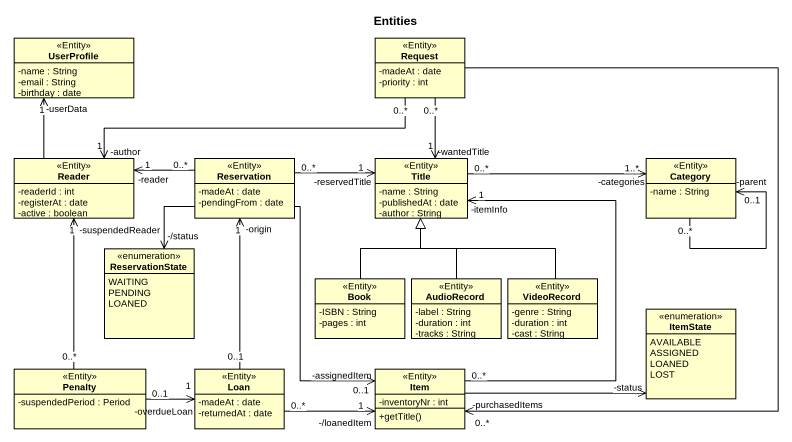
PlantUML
@startuml
title Entities
hide circle
hide empty members
skinparam classAttributeIconSize 0
class UserProfile <<Entity>> {
  -name : String
  -email : String
  -birthday : date
}
class Request <<Entity>> {
  -madeAt : date
  -priority : int
}
class Reader <<Entity>> {
  -readerId : int
  -registerAt : date
  -active : boolean
}
class Reservation <<Entity>> {
  -madeAt : date
  -pendingFrom : date
}
class "Title" as Title_ <<Entity>> {
  -name : String
  -publishedAt : date
  -author : String
}
class Category <<Entity>> {
  -name : String
}
enum ReservationState {
  WAITING
  PENDING
  LOANED
}
class Book <<Entity>> {
  -ISBN : String
  -pages : int
}
class AudioRecord <<Entity>> {
  -label : String
  -duration : int
  -tracks : String
}
class VideoRecord <<Entity>> {
  -genre : String
  -duration : int
  -cast : String
}
enum ItemState {
  AVAILABLE
  ASSIGNED
  LOANED
  LOST
}
class Penalty <<Entity>> {
  -suspendedPeriod : Period
}
class Loan <<Entity>> {
  -madeAt : date
  -returnedAt : date
}
class Item <<Entity>> {
  -inventoryNr : int
  +getTitle()
}
Request "0..*" --> "-wantedTitle\n1" Title_
Request --> "-purchasedItems\n0..*" Item
Reader -up-> "-userData\n1" UserProfile
Reader "-author\n1" <-right- "0..*" Request
Reader "-reader\n1" <-right- "0..*" Reservation
Reservation "0..*" -right-> "-reservedTitle\n1" Title_
Reservation --> "-assignedItem\n0..1" Item
Title_ "0..*" -right-> "-categories\n1..*" Category
Category "0..*" --> "-parent\n0..1" Category
ReservationState "-/status" <-up- Reservation
Book -up-|> Title_
AudioRecord -up-|> Title_
VideoRecord -up-|> Title_
ItemState "-status" <-left- Item
Penalty "0..*" -up-> "-suspendedReader\n1" Reader
Penalty "0..1" -right-> "-overdueLoan\n1" Loan
Loan "0..1" -up-> "-origin\n1" Reservation
Loan "0..*" -right-> "-/loanedItem\n1" Item
Item "0..*" -up-> "-itemInfo\n1" Title_
@enduml
